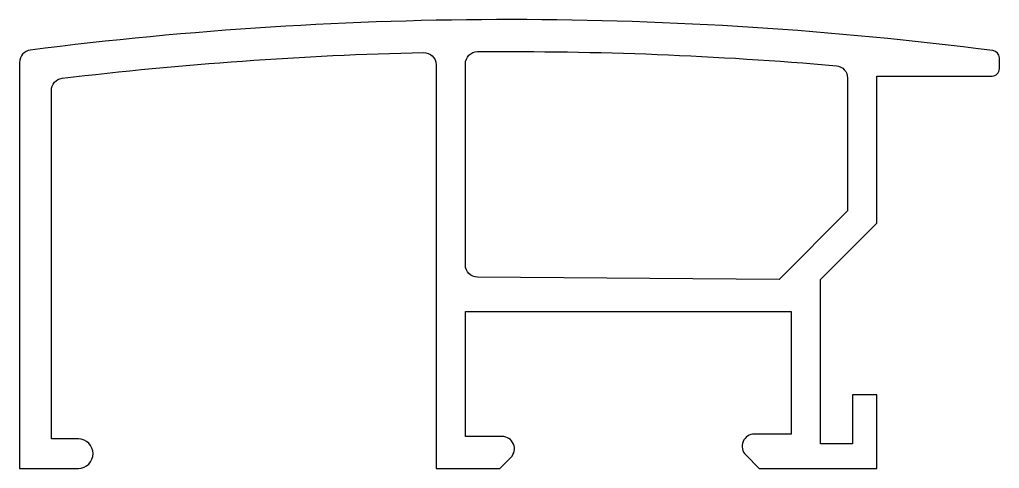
# Model space of a CAD drawing. Extents: x 941.2 to 981.2, y -5.7 to 12.6.
import ezdxf

# ---------------------------------------------------------------- set-up
doc = ezdxf.new("R2010")
doc.units = 0
doc.header["$LTSCALE"] = 15
doc.layers.get('0').update_dxf_attribs({"linetype": 'CONTINUOUS'})

msp = doc.modelspace()

# ---------------------------------------------------------------- linework, layer by layer
at = {"ltscale": 0.05}
for points in [[(941.19, -5.714), (943.59, -5.714, 0.414214), (944.19, -5.114, 0.414214), (943.59, -4.514), (942.49, -4.514), (942.49, 9.697, -0.379639), (942.93, 10.194, -0.024142), (957.679, 11.245, -0.420944), (958.19, 10.746), (958.19, -5.714), (960.797, -5.714), (961.244, -5.268, 0.668179), (960.89, -4.414), (959.39, -4.414), (959.39, 0.686), (972.69, 0.686), (972.69, -4.314), (971.19, -4.314, 0.668179), (970.836, -5.168), (971.383, -5.714), (976.19, -5.714), (976.19, -2.714), (975.19, -2.714), (975.19, -4.714), (973.89, -4.714), (973.89, 1.986), (976.19, 4.286), (976.19, 10.286), (980.89, 10.286, 0.414214), (981.19, 10.586), (981.19, 11.022, 0.377171), (980.928, 11.32, 0.063854), (941.627, 11.342, 0.377497), (941.19, 10.846)], [(972.197, 1.989), (959.886, 2.082, -0.412013), (959.39, 2.582), (959.39, 10.78, -0.411722), (959.886, 11.28, -0.023935), (974.534, 10.703, -0.388895), (974.99, 10.205), (974.99, 4.783)]]:
    msp.add_lwpolyline(points, format="xyb", close=True, dxfattribs=at)

doc.saveas('drawing.dxf')
